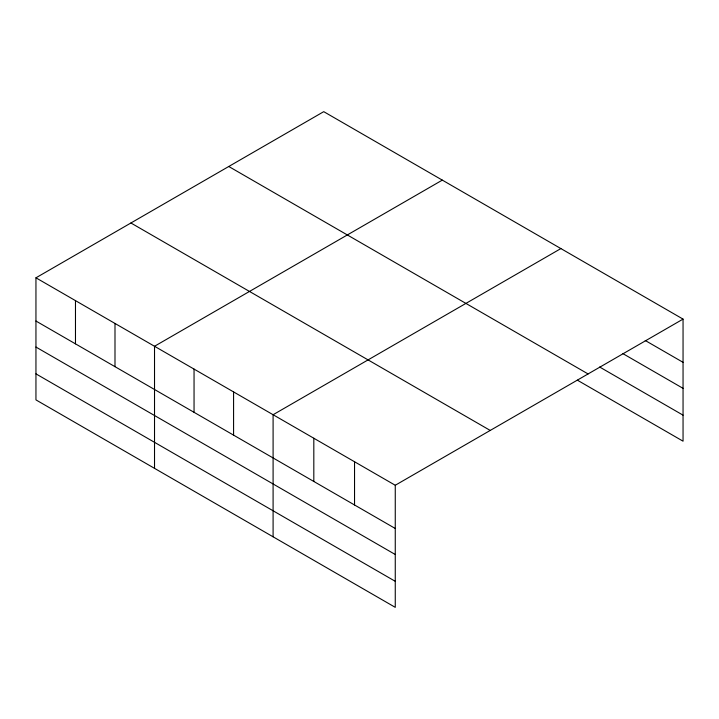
<?xml version="1.0" encoding="UTF-8"?>
<svg xmlns="http://www.w3.org/2000/svg" width="719" height="719" viewBox="0 0 719 719"><rect width="100%" height="100%" fill="white"/><g stroke="black" fill="none" stroke-linecap="round" stroke-linejoin="round"><path stroke-width="1.08" d="M395.261 554.502L395.261 485.262L35.95 277.813L35.95 399.89L395.261 607.339L395.261 554.502L35.95 347.052M577.366 380.171L683.05 441.187L683.05 319.11L323.739 111.661L35.95 277.813M442.311 180.118L154.522 346.27L154.522 468.348M560.883 248.576L273.094 414.728L273.094 536.805M395.261 485.262L683.05 319.11M645.24 340.5L683.05 362.331M622.933 353.649L683.05 388.35M599.664 367.023L683.05 415.16M228.768 166.493L588.079 373.943M130.921 222.989L490.232 430.438M35.95 321.034L395.261 528.483M35.95 373.862L395.261 581.312M354.539 461.751L354.539 504.972M313.817 438.239L313.817 481.46M233.576 391.909L233.576 435.13M194.049 369.09L194.049 412.311M114.995 323.451L114.995 366.672M75.477 300.632L75.477 343.853"/></g></svg>
